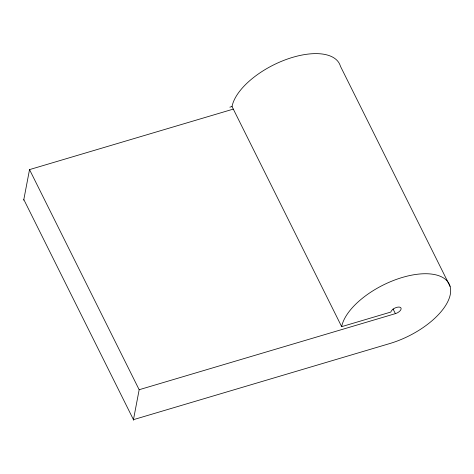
<?xml version="1.0" encoding="UTF-8"?>
<svg xmlns="http://www.w3.org/2000/svg" width="474" height="474" viewBox="0 0 474 474"><rect width="100%" height="100%" fill="white"/><g stroke="black" fill="none" stroke-linecap="round" stroke-linejoin="round"><path stroke-width="0.71" d="M23.7 200.17L29.53 169.609L233.232 109.127M133.336 420.284L139.166 389.723L29.53 169.609M229.878 107.177L232.029 106.537A59.416 28.511 -26.5 0 1 285.508 59.742A59.416 28.511 -26.5 0 1 340.445 66.277L450.081 286.385M232.029 106.537L341.665 326.651L390.854 312.046A5.605 2.69 -26.5 0 1 396.578 307.401A5.605 2.69 -26.5 0 1 401.105 309.001A5.605 2.69 -26.5 0 1 395.387 313.64L139.166 389.723M393.082 309.012L395.387 313.64M23.819 199.548L133.455 419.662L389.675 343.579A59.416 28.511 -26.5 0 0 450.3 294.395A59.416 28.511 -26.5 0 0 402.29 277.462A59.416 28.511 -26.5 0 0 341.665 326.651"/></g></svg>
